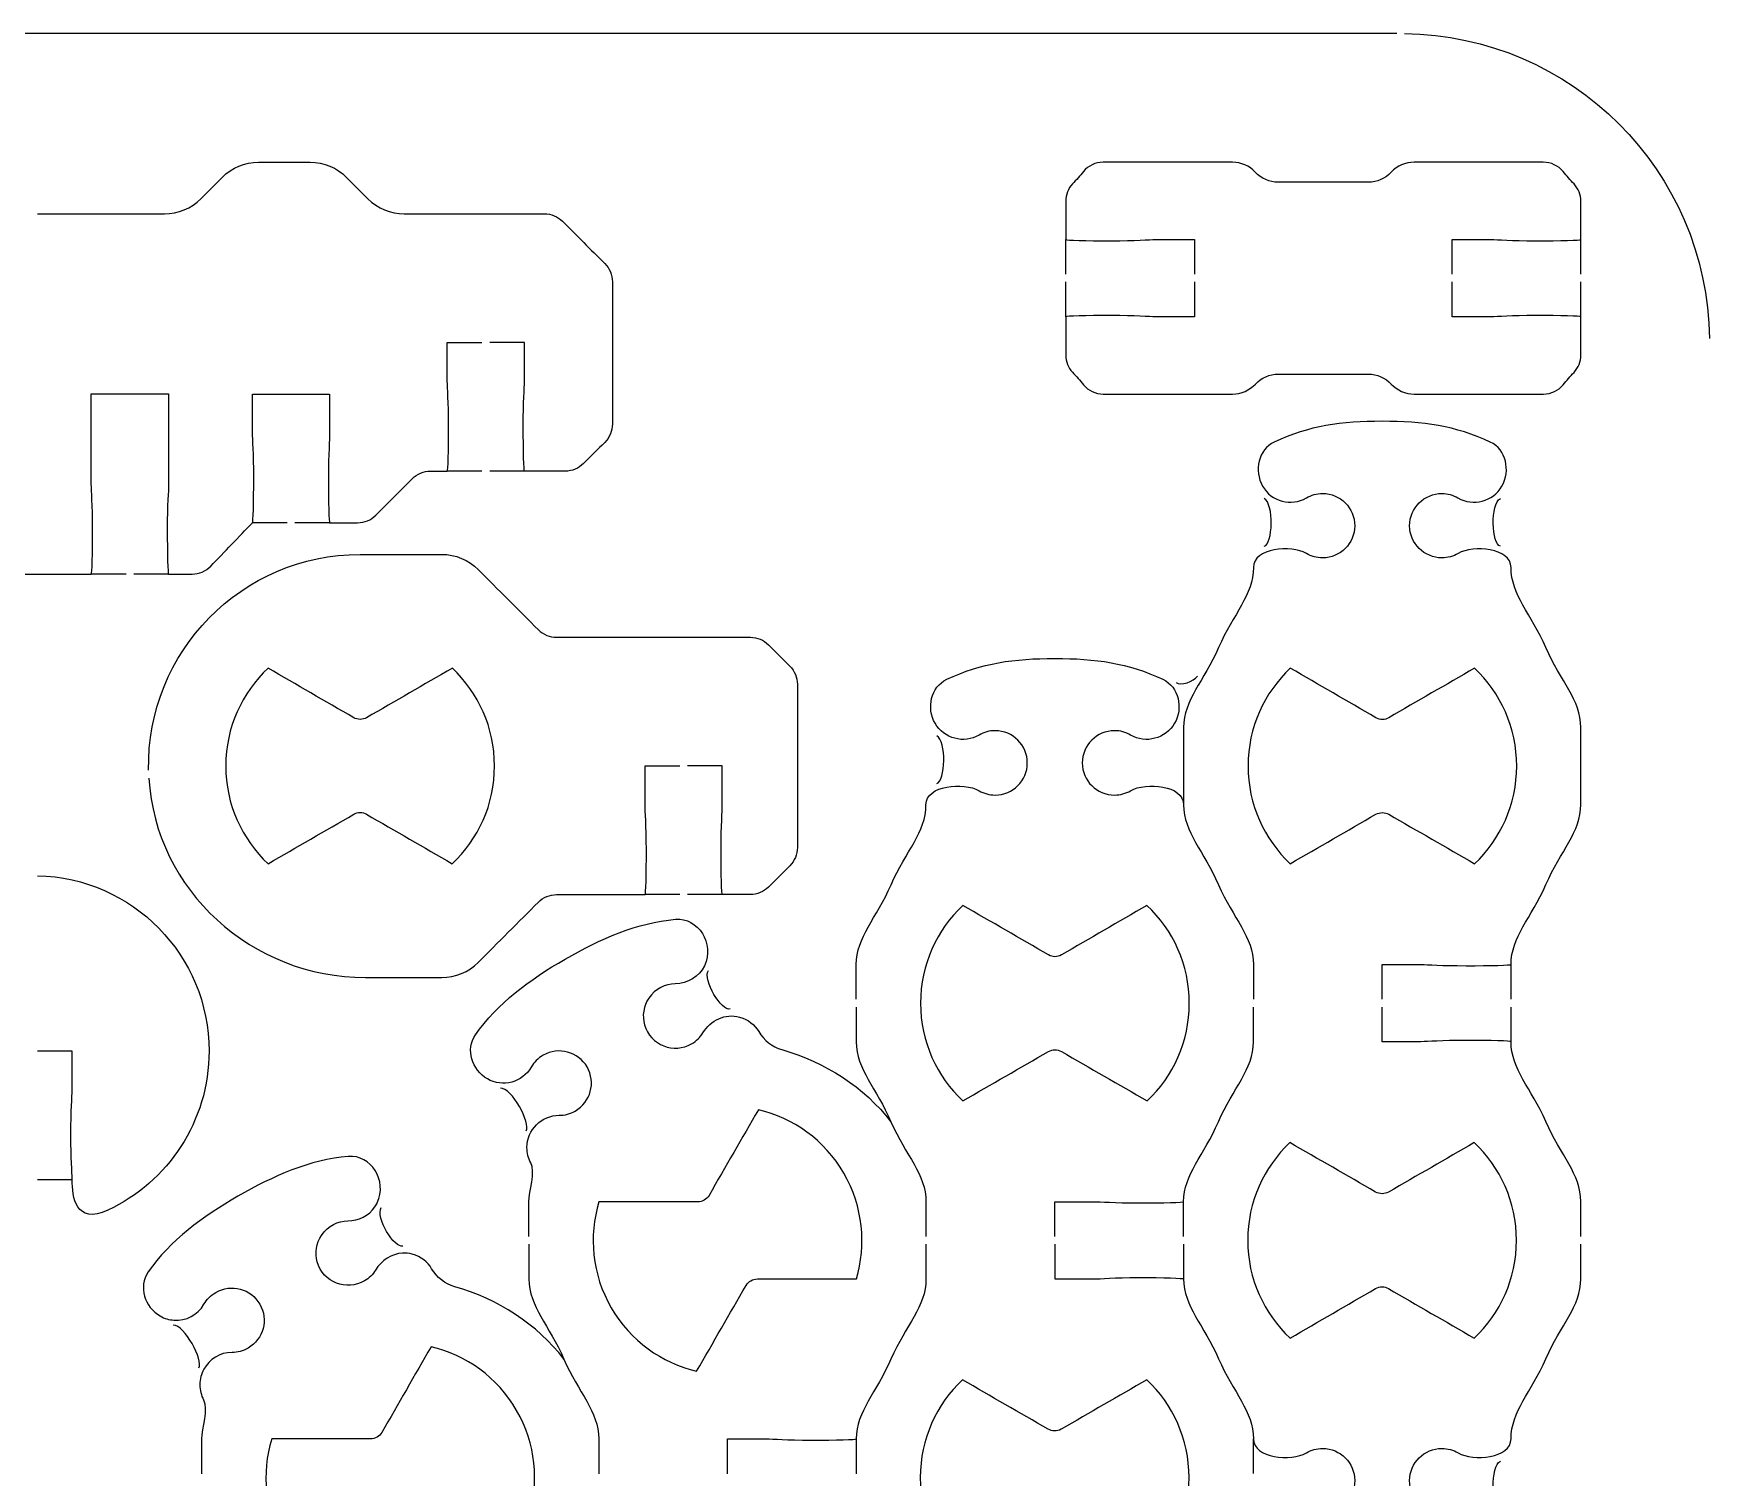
# Model space of a CAD drawing. Extents: x 0 to 410, y 0 to 455.
# Drawn here: x 70 to 135, y 168.9 to 225 of the extents above; entities that cross this region are included whole.
import ezdxf

# ---------------------------------------------------------------- set-up
doc = ezdxf.new("R2010")
doc.units = 0
doc.header["$MEASUREMENT"] = 0
doc.layers.add('DEFAULT', color=18, linetype='CONTINUOUS')

msp = doc.modelspace()

# ---------------------------------------------------------------- linework, layer by layer
at = {"layer": 'DEFAULT', "color": 1}
for points in [[(122.901, 225), (17.203, 225)], [(110.051, 215.648), (110.051, 216.995)], [(130.053, 215.648), (130.053, 216.995)], [(110.051, 213.997), (110.051, 215.348)], [(130.053, 213.997), (130.053, 215.348)], [(87.374, 208), (86.027, 208)], [(89.025, 208), (87.674, 208)], [(79.807, 205.996), (78.46, 205.996)], [(81.458, 205.996), (80.107, 205.996)], [(73.549, 203.999), (72.201, 203.999)], [(75.2, 203.999), (73.849, 203.999)], [(95.061, 191.55), (93.71, 191.55)], [(96.709, 191.55), (95.361, 191.55)], [(127.344, 187.482), (127.344, 188.833)], [(127.344, 185.835), (127.344, 187.182)], [(71.457, 180.469), (70.106, 180.469)], [(117.336, 169.06), (117.336, 170.408)]]:
    msp.add_lwpolyline(points, dxfattribs=at)
for points in [[(123.2, 225), (129.709, 224.919), (134.969, 219.659), (135.05, 213.147)], [(117.753, 205.079), (118.09, 205.151), (118.147, 206.739), (117.753, 206.935)], [(126.927, 205.079), (126.59, 205.151), (126.532, 206.739), (126.927, 206.935)], [(114.331, 199.787), (114.532, 199.644), (115, 199.837), (115.162, 200.029)], [(105.035, 195.865), (105.372, 195.936), (105.43, 197.524), (105.035, 197.72)], [(97.017, 187.106), (96.691, 186.995), (95.932, 188.232), (96.171, 188.602)], [(89.084, 182.372), (89.282, 182.65), (88.529, 184.061), (88.09, 184.029)], [(84.306, 177.895), (83.98, 177.784), (83.222, 179.021), (83.461, 179.391)], [(76.373, 173.161), (76.571, 173.439), (75.819, 174.85), (75.379, 174.818)], [(126.927, 167.685), (126.59, 167.756), (126.532, 169.344), (126.927, 169.54)]]:
    msp.add_open_spline(points, degree=3, dxfattribs=at)
for points, knots in [([(70.106, 217.997), (71.751, 217.997), (73.396, 217.997), (75.041, 217.997), (75.574, 217.997), (76.082, 218.209), (76.456, 218.583), (76.732, 218.859), (77.008, 219.136), (77.285, 219.412), (77.659, 219.789), (78.167, 219.998), (78.699, 219.998), (79.366, 219.998), (80.033, 219.998), (80.7, 219.998), (81.229, 219.998), (81.737, 219.789), (82.111, 219.412), (82.387, 219.136), (82.663, 218.859), (82.94, 218.583), (83.317, 218.209), (83.825, 217.997), (84.354, 217.997), (86.169, 217.997), (87.983, 217.997), (89.798, 217.997), (90.062, 217.997), (90.316, 217.892), (90.503, 217.705), (91.05, 217.158), (91.597, 216.611), (92.144, 216.064), (92.331, 215.877), (92.437, 215.623), (92.437, 215.359), (92.437, 213.515), (92.437, 211.671), (92.437, 209.827), (92.437, 209.562), (92.331, 209.305), (92.144, 209.118), (91.869, 208.843), (91.593, 208.568), (91.318, 208.292), (91.131, 208.105), (90.877, 208), (90.613, 208), (90.084, 208), (89.554, 208), (89.025, 208), (89.001, 208), (88.976, 208.783), (88.976, 209.749), (88.976, 210.716), (89.025, 211.213), (89.025, 211.499), (89.025, 211.999), (89.025, 212.499), (89.025, 212.999), (88.575, 212.999), (88.124, 212.999), (87.674, 212.999)], [0, 0, 0, 0, 13.99, 13.99, 13.99, 14.99, 14.99, 14.99, 18.313402, 18.313402, 18.313402, 19.313402, 19.313402, 19.313402, 24.983402, 24.983402, 24.983402, 25.983402, 25.983402, 25.983402, 29.306804, 29.306804, 29.306804, 30.306804, 30.306804, 30.306804, 45.736804, 45.736804, 45.736804, 46.736804, 46.736804, 46.736804, 53.312897, 53.312897, 53.312897, 54.312897, 54.312897, 54.312897, 69.992897, 69.992897, 69.992897, 70.992897, 70.992897, 70.992897, 74.302157, 74.302157, 74.302157, 75.302157, 75.302157, 75.302157, 79.802157, 79.802157, 79.802157, 80.802157, 80.802157, 80.802157, 81.802157, 81.802157, 81.802157, 86.052157, 86.052157, 86.052157, 89.882157, 89.882157, 89.882157, 89.882157]), ([(125.054, 215.648), (125.054, 216.097), (125.054, 216.546), (125.054, 216.995), (125.554, 216.995), (126.054, 216.995), (126.554, 216.995), (126.839, 216.995), (127.337, 216.946), (128.303, 216.946), (129.27, 216.946), (130.053, 216.967), (130.053, 216.995), (130.053, 217.491), (130.053, 217.986), (130.053, 218.481), (130.053, 218.731), (129.962, 218.978), (129.789, 219.158), (129.641, 219.313), (129.499, 219.472), (129.365, 219.638), (129.178, 219.867), (128.896, 219.998), (128.596, 219.998), (126.923, 219.998), (125.25, 219.998), (123.576, 219.998), (123.241, 219.998), (122.92, 219.86), (122.691, 219.613), (122.458, 219.366), (122.133, 219.222), (121.798, 219.222), (120.632, 219.223), (119.465, 219.224), (118.299, 219.225), (117.964, 219.225), (117.639, 219.366), (117.41, 219.613), (117.18, 219.86), (116.859, 219.998), (116.524, 219.998), (114.85, 219.998), (113.175, 219.998), (111.501, 219.998), (111.201, 219.998), (110.919, 219.867), (110.732, 219.638), (110.598, 219.472), (110.456, 219.313), (110.312, 219.158), (110.139, 218.978), (110.051, 218.735), (110.051, 218.484), (110.051, 217.988), (110.051, 217.492), (110.051, 216.995), (110.051, 216.971), (110.834, 216.946), (111.801, 216.946), (112.767, 216.946), (113.268, 216.995), (113.554, 216.995), (114.054, 216.995), (114.553, 216.995), (115.053, 216.995), (115.053, 216.546), (115.053, 216.097), (115.053, 215.648)], [0, 0, 0, 0, 3.82, 3.82, 3.82, 8.07, 8.07, 8.07, 9.07, 9.07, 9.07, 10.07, 10.07, 10.07, 14.28, 14.28, 14.28, 15.28, 15.28, 15.28, 16.28, 16.28, 16.28, 17.28, 17.28, 17.28, 31.51, 31.51, 31.51, 32.51, 32.51, 32.51, 33.51, 33.51, 33.51, 43.430005, 43.430005, 43.430005, 44.430005, 44.430005, 44.430005, 45.430005, 45.430005, 45.430005, 59.670005, 59.670005, 59.670005, 60.670005, 60.670005, 60.670005, 61.670005, 61.670005, 61.670005, 62.670005, 62.670005, 62.670005, 66.890005, 66.890005, 66.890005, 67.890005, 67.890005, 67.890005, 68.890005, 68.890005, 68.890005, 73.140005, 73.140005, 73.140005, 76.960005, 76.960005, 76.960005, 76.960005]), ([(115.053, 215.348), (115.053, 214.898), (115.053, 214.447), (115.053, 213.997), (114.553, 213.997), (114.054, 213.997), (113.554, 213.997), (113.268, 213.997), (112.767, 214.046), (111.801, 214.046), (110.834, 214.046), (110.051, 214.025), (110.051, 213.997), (110.051, 213.502), (110.051, 213.007), (110.051, 212.512), (110.051, 212.261), (110.139, 212.018), (110.312, 211.838), (110.46, 211.683), (110.601, 211.52), (110.735, 211.358), (110.922, 211.125), (111.204, 210.995), (111.504, 210.995), (113.178, 210.995), (114.851, 210.995), (116.524, 210.995), (116.863, 210.995), (117.187, 211.139), (117.417, 211.383), (117.646, 211.63), (117.964, 211.767), (118.302, 211.767), (119.469, 211.767), (120.635, 211.767), (121.802, 211.767), (122.137, 211.767), (122.458, 211.63), (122.687, 211.383), (122.92, 211.136), (123.241, 210.995), (123.576, 210.995), (125.251, 210.995), (126.925, 210.995), (128.6, 210.995), (128.9, 210.995), (129.182, 211.125), (129.369, 211.358), (129.503, 211.52), (129.644, 211.683), (129.789, 211.834), (129.962, 212.014), (130.053, 212.261), (130.053, 212.508), (130.053, 213.004), (130.053, 213.501), (130.053, 213.997), (130.053, 214.022), (129.27, 214.046), (128.303, 214.046), (127.337, 214.046), (126.839, 213.997), (126.554, 213.997), (126.054, 213.997), (125.554, 213.997), (125.054, 213.997), (125.054, 214.447), (125.054, 214.898), (125.054, 215.348)], [0, 0, 0, 0, 3.83, 3.83, 3.83, 8.08, 8.08, 8.08, 9.08, 9.08, 9.08, 10.08, 10.08, 10.08, 14.29, 14.29, 14.29, 15.29, 15.29, 15.29, 16.29, 16.29, 16.29, 17.29, 17.29, 17.29, 31.52, 31.52, 31.52, 32.52, 32.52, 32.52, 33.52, 33.52, 33.52, 43.44, 43.44, 43.44, 44.44, 44.44, 44.44, 45.44, 45.44, 45.44, 59.68, 59.68, 59.68, 60.68, 60.68, 60.68, 61.68, 61.68, 61.68, 62.68, 62.68, 62.68, 66.9, 66.9, 66.9, 67.9, 67.9, 67.9, 68.9, 68.9, 68.9, 73.15, 73.15, 73.15, 76.98, 76.98, 76.98, 76.98]), ([(52.537, 212.999), (52.988, 212.999), (53.438, 212.999), (53.889, 212.999), (53.889, 212.499), (53.889, 211.999), (53.889, 211.499), (53.889, 211.213), (53.839, 210.716), (53.839, 209.749), (53.839, 208.783), (53.86, 208), (53.889, 208), (54.106, 208), (54.324, 208), (54.541, 208), (54.806, 208), (55.06, 207.894), (55.247, 207.707), (55.719, 207.234), (56.192, 206.761), (56.665, 206.289), (56.852, 206.102), (57.106, 205.996), (57.37, 205.996), (57.733, 205.996), (58.095, 205.996), (58.457, 205.996), (58.482, 205.996), (58.506, 206.779), (58.506, 207.746), (58.506, 208.712), (58.457, 209.21), (58.457, 209.495), (58.457, 209.995), (58.457, 210.495), (58.457, 210.995), (59.457, 210.995), (60.456, 210.995), (61.456, 210.995), (61.456, 210.495), (61.456, 209.995), (61.456, 209.495), (61.456, 209.21), (61.406, 208.712), (61.406, 207.746), (61.406, 206.779), (61.427, 205.996), (61.456, 205.996), (61.997, 205.433), (62.537, 204.869), (63.078, 204.306), (63.269, 204.112), (63.53, 203.999), (63.802, 203.999), (64.106, 203.999), (64.411, 203.999), (64.715, 203.999), (64.74, 203.999), (64.765, 204.782), (64.765, 205.749), (64.765, 206.716), (64.715, 207.213), (64.715, 207.499), (64.715, 208.665), (64.715, 209.832), (64.715, 210.998), (65.715, 210.998), (66.714, 210.998), (67.714, 210.998), (67.714, 209.832), (67.714, 208.665), (67.714, 207.499), (67.714, 207.213), (67.665, 206.716), (67.665, 205.749), (67.665, 204.782), (67.686, 203.999), (67.714, 203.999), (69.21, 203.999), (70.705, 203.999), (72.201, 203.999), (72.226, 203.999), (72.251, 204.782), (72.251, 205.749), (72.251, 206.716), (72.201, 207.213), (72.201, 207.499), (72.201, 208.665), (72.201, 209.832), (72.201, 210.998), (73.201, 210.998), (74.2, 210.998), (75.2, 210.998), (75.2, 209.832), (75.2, 208.665), (75.2, 207.499), (75.2, 207.213), (75.15, 206.716), (75.15, 205.749), (75.15, 204.782), (75.172, 203.999), (75.2, 203.999), (75.504, 203.999), (75.809, 203.999), (76.114, 203.999), (76.385, 203.999), (76.646, 204.112), (76.837, 204.306), (77.378, 204.869), (77.919, 205.433), (78.46, 205.996), (78.484, 205.996), (78.509, 206.779), (78.509, 207.746), (78.509, 208.712), (78.46, 209.21), (78.46, 209.495), (78.46, 209.995), (78.46, 210.495), (78.46, 210.995), (79.459, 210.995), (80.459, 210.995), (81.458, 210.995), (81.458, 210.495), (81.458, 209.995), (81.458, 209.495), (81.458, 209.21), (81.409, 208.712), (81.409, 207.746), (81.409, 206.779), (81.43, 205.996), (81.458, 205.996), (81.82, 205.996), (82.182, 205.996), (82.545, 205.996), (82.809, 205.996), (83.063, 206.102), (83.25, 206.289), (83.723, 206.761), (84.196, 207.234), (84.668, 207.707), (84.855, 207.894), (85.109, 208), (85.374, 208), (85.591, 208), (85.809, 208), (86.027, 208), (86.055, 208), (86.076, 208.783), (86.076, 209.749), (86.076, 210.716), (86.027, 211.213), (86.027, 211.499), (86.027, 211.999), (86.027, 212.499), (86.027, 212.999), (86.476, 212.999), (86.925, 212.999), (87.374, 212.999)], [0, 0, 0, 0, 3.83, 3.83, 3.83, 8.08, 8.08, 8.08, 9.08, 9.08, 9.08, 10.08, 10.08, 10.08, 11.93, 11.93, 11.93, 12.93, 12.93, 12.93, 18.615139, 18.615139, 18.615139, 19.615139, 19.615139, 19.615139, 22.695139, 22.695139, 22.695139, 23.695139, 23.695139, 23.695139, 24.695139, 24.695139, 24.695139, 28.945139, 28.945139, 28.945139, 37.445139, 37.445139, 37.445139, 41.695139, 41.695139, 41.695139, 42.695139, 42.695139, 42.695139, 43.695139, 43.695139, 43.695139, 50.33623, 50.33623, 50.33623, 51.33623, 51.33623, 51.33623, 53.92623, 53.92623, 53.92623, 54.92623, 54.92623, 54.92623, 55.92623, 55.92623, 55.92623, 65.84623, 65.84623, 65.84623, 74.34623, 74.34623, 74.34623, 84.26623, 84.26623, 84.26623, 85.26623, 85.26623, 85.26623, 86.26623, 86.26623, 86.26623, 98.98623, 98.98623, 98.98623, 99.98623, 99.98623, 99.98623, 100.98623, 100.98623, 100.98623, 110.90623, 110.90623, 110.90623, 119.40623, 119.40623, 119.40623, 129.32623, 129.32623, 129.32623, 130.32623, 130.32623, 130.32623, 131.32623, 131.32623, 131.32623, 133.91623, 133.91623, 133.91623, 134.91623, 134.91623, 134.91623, 141.557322, 141.557322, 141.557322, 142.557322, 142.557322, 142.557322, 143.557322, 143.557322, 143.557322, 147.807322, 147.807322, 147.807322, 156.307322, 156.307322, 156.307322, 160.557322, 160.557322, 160.557322, 161.557322, 161.557322, 161.557322, 162.557322, 162.557322, 162.557322, 165.637322, 165.637322, 165.637322, 166.637322, 166.637322, 166.637322, 172.322461, 172.322461, 172.322461, 173.322461, 173.322461, 173.322461, 175.172461, 175.172461, 175.172461, 176.172461, 176.172461, 176.172461, 177.172461, 177.172461, 177.172461, 181.422461, 181.422461, 181.422461, 185.242461, 185.242461, 185.242461, 185.242461]), ([(122.342, 187.482), (122.342, 187.932), (122.342, 188.383), (122.342, 188.833), (122.842, 188.833), (123.343, 188.833), (123.844, 188.833), (124.134, 188.833), (124.628, 188.787), (125.594, 188.787), (126.561, 188.787), (127.344, 188.809), (127.344, 188.833), (127.344, 189.902), (128.127, 190.629), (128.695, 191.938), (129.267, 193.25), (130.053, 193.977), (130.053, 195.046), (130.053, 196.045), (130.053, 197.045), (130.053, 198.044), (130.053, 199.11), (129.267, 199.836), (128.695, 201.145), (128.127, 202.458), (127.344, 203.184), (127.344, 204.253), (127.344, 205.019), (125.876, 205.146), (125.284, 204.8), (125.1, 204.691), (124.882, 204.631), (124.659, 204.631), (123.968, 204.631), (123.403, 205.192), (123.403, 205.879), (123.403, 206.571), (123.968, 207.132), (124.659, 207.132), (124.882, 207.132), (125.097, 207.072), (125.28, 206.959), (125.873, 206.613), (126.642, 206.821), (126.988, 207.418), (127.33, 208.014), (127.157, 208.836), (126.533, 209.129), (125.188, 209.764), (123.918, 209.936), (122.338, 209.936), (120.758, 209.936), (119.491, 209.764), (118.147, 209.129), (117.523, 208.836), (117.35, 208.014), (117.692, 207.418), (118.034, 206.821), (118.803, 206.613), (119.399, 206.959), (119.583, 207.072), (119.794, 207.132), (120.02, 207.132), (120.712, 207.132), (121.273, 206.571), (121.273, 205.879), (121.273, 205.192), (120.712, 204.631), (120.02, 204.631), (119.794, 204.631), (119.579, 204.691), (119.396, 204.8), (118.8, 205.146), (117.336, 205.019), (117.336, 204.253), (117.336, 203.184), (116.552, 202.458), (115.981, 201.145), (115.413, 199.836), (114.626, 199.11), (114.626, 198.044), (114.626, 197.044), (114.626, 196.043), (114.626, 195.039), (114.626, 193.973), (115.413, 193.246), (115.977, 191.934), (116.552, 190.625), (117.336, 189.899), (117.336, 188.833), (117.336, 188.383), (117.336, 187.932), (117.336, 187.482)], [0, 0, 0, 0, 3.83, 3.83, 3.83, 8.09, 8.09, 8.09, 9.09, 9.09, 9.09, 10.09, 10.09, 10.09, 11.09, 11.09, 11.09, 12.09, 12.09, 12.09, 20.59, 20.59, 20.59, 21.59, 21.59, 21.59, 22.59, 22.59, 22.59, 23.59, 23.59, 23.59, 24.59, 24.59, 24.59, 25.59, 25.59, 25.59, 26.59, 26.59, 26.59, 27.59, 27.59, 27.59, 28.59, 28.59, 28.59, 29.59, 29.59, 29.59, 30.59, 30.59, 30.59, 31.59, 31.59, 31.59, 32.59, 32.59, 32.59, 33.59, 33.59, 33.59, 34.59, 34.59, 34.59, 35.59, 35.59, 35.59, 36.59, 36.59, 36.59, 37.59, 37.59, 37.59, 38.59, 38.59, 38.59, 39.59, 39.59, 39.59, 40.59, 40.59, 40.59, 49.11, 49.11, 49.11, 50.11, 50.11, 50.11, 51.11, 51.11, 51.11, 54.94, 54.94, 54.94, 54.94]), ([(74.427, 196.379), (74.332, 200.986), (78.054, 204.765), (82.643, 204.765), (83.699, 204.765), (84.755, 204.765), (85.811, 204.765), (86.341, 204.765), (86.852, 204.553), (87.226, 204.179), (88.006, 203.398), (88.785, 202.617), (89.565, 201.837), (89.752, 201.65), (90.006, 201.544), (90.274, 201.544), (92.782, 201.545), (95.291, 201.546), (97.799, 201.547), (98.063, 201.547), (98.317, 201.442), (98.504, 201.255), (98.78, 200.978), (99.055, 200.702), (99.33, 200.426), (99.517, 200.239), (99.623, 199.985), (99.623, 199.72), (99.623, 197.606), (99.623, 195.491), (99.623, 193.377), (99.623, 193.112), (99.517, 192.858), (99.33, 192.671), (99.053, 192.395), (98.777, 192.119), (98.501, 191.842), (98.314, 191.655), (98.06, 191.55), (97.795, 191.55), (97.433, 191.55), (97.071, 191.55), (96.709, 191.55), (96.684, 191.55), (96.659, 192.333), (96.659, 193.299), (96.659, 194.266), (96.709, 194.763), (96.709, 195.049), (96.709, 195.549), (96.709, 196.049), (96.709, 196.548), (96.259, 196.548), (95.81, 196.548), (95.361, 196.548)], [0, 0, 0, 0, 1, 1, 1, 9.98, 9.98, 9.98, 10.98, 10.98, 10.98, 20.36331, 20.36331, 20.36331, 21.36331, 21.36331, 21.36331, 42.693312, 42.693312, 42.693312, 43.693312, 43.693312, 43.693312, 47.00965, 47.00965, 47.00965, 48.00965, 48.00965, 48.00965, 65.98965, 65.98965, 65.98965, 66.98965, 66.98965, 66.98965, 70.313052, 70.313052, 70.313052, 71.313052, 71.313052, 71.313052, 74.393052, 74.393052, 74.393052, 75.393052, 75.393052, 75.393052, 76.393052, 76.393052, 76.393052, 80.643052, 80.643052, 80.643052, 84.463052, 84.463052, 84.463052, 84.463052]), ([(101.912, 187.482), (101.912, 187.931), (101.912, 188.38), (101.912, 188.83), (101.912, 189.895), (102.695, 190.622), (103.263, 191.931), (103.835, 193.243), (104.618, 193.97), (104.618, 195.039), (104.618, 195.804), (106.082, 195.931), (106.682, 195.585), (106.865, 195.476), (107.08, 195.416), (107.306, 195.416), (107.998, 195.416), (108.555, 195.977), (108.555, 196.665), (108.555, 197.356), (107.998, 197.917), (107.306, 197.917), (107.08, 197.917), (106.865, 197.857), (106.685, 197.744), (106.086, 197.399), (105.32, 197.607), (104.974, 198.203), (104.632, 198.799), (104.805, 199.621), (105.429, 199.914), (106.777, 200.549), (108.043, 200.722), (109.624, 200.722), (111.201, 200.722), (112.471, 200.549), (113.818, 199.914), (114.443, 199.621), (114.616, 198.799), (114.274, 198.203), (113.924, 197.607), (113.159, 197.399), (112.563, 197.744), (112.379, 197.857), (112.164, 197.917), (111.942, 197.917), (111.25, 197.917), (110.689, 197.356), (110.689, 196.665), (110.689, 195.977), (111.25, 195.416), (111.942, 195.416), (112.164, 195.416), (112.383, 195.476), (112.566, 195.585), (113.162, 195.931), (114.626, 195.804), (114.626, 195.039)], [0, 0, 0, 0, 3.82, 3.82, 3.82, 4.82, 4.82, 4.82, 5.82, 5.82, 5.82, 6.82, 6.82, 6.82, 7.82, 7.82, 7.82, 8.82, 8.82, 8.82, 9.82, 9.82, 9.82, 10.82, 10.82, 10.82, 11.82, 11.82, 11.82, 12.82, 12.82, 12.82, 13.82, 13.82, 13.82, 14.82, 14.82, 14.82, 15.82, 15.82, 15.82, 16.82, 16.82, 16.82, 17.82, 17.82, 17.82, 18.82, 18.82, 18.82, 19.82, 19.82, 19.82, 20.82, 20.82, 20.82, 21.82, 21.82, 21.82, 21.82]), ([(77.422, 196.549), (77.422, 198.044), (78.054, 199.392), (79.063, 200.344), (80.173, 199.704), (81.283, 199.063), (82.393, 198.422), (82.548, 198.334), (82.739, 198.334), (82.894, 198.422), (84.004, 199.063), (85.114, 199.704), (86.224, 200.344), (87.233, 199.392), (87.861, 198.044), (87.861, 196.549), (87.861, 195.05), (87.23, 193.698), (86.217, 192.749), (85.109, 193.389), (84.002, 194.028), (82.894, 194.668), (82.739, 194.76), (82.548, 194.76), (82.393, 194.668), (81.284, 194.028), (80.175, 193.389), (79.066, 192.749), (78.054, 193.702), (77.422, 195.05), (77.422, 196.549)], [1, 1, 1, 1, 2, 2, 2, 12.89978, 12.89978, 12.89978, 13.89978, 13.89978, 13.89978, 24.79956, 24.79956, 24.79956, 25.79956, 25.79956, 25.79956, 26.79956, 26.79956, 26.79956, 37.677519, 37.677519, 37.677519, 38.677519, 38.677519, 38.677519, 49.564139, 49.564139, 49.564139, 50.564139, 50.564139, 50.564139, 50.564139]), ([(117.126, 196.545), (117.126, 198.048), (117.757, 199.392), (118.77, 200.344), (119.879, 199.703), (120.987, 199.063), (122.096, 198.422), (122.252, 198.33), (122.442, 198.33), (122.597, 198.422), (123.705, 199.063), (124.813, 199.703), (125.92, 200.344), (126.933, 199.392), (127.564, 198.044), (127.564, 196.545), (127.564, 195.049), (126.933, 193.698), (125.928, 192.749), (124.817, 193.389), (123.707, 194.028), (122.597, 194.668), (122.442, 194.756), (122.252, 194.756), (122.096, 194.672), (120.986, 194.031), (119.876, 193.39), (118.766, 192.749), (117.757, 193.698), (117.126, 195.049), (117.126, 196.545)], [1, 1, 1, 1, 2, 2, 2, 12.891621, 12.891621, 12.891621, 13.891621, 13.891621, 13.891621, 24.774584, 24.774584, 24.774584, 25.774584, 25.774584, 25.774584, 26.774584, 26.774584, 26.774584, 37.669868, 37.669868, 37.669868, 38.669868, 38.669868, 38.669868, 49.570148, 49.570148, 49.570148, 50.570148, 50.570148, 50.570148, 50.570148]), ([(74.441, 196.076), (74.688, 191.705), (78.445, 188.329), (82.848, 188.329), (83.836, 188.329), (84.824, 188.329), (85.811, 188.329), (86.341, 188.329), (86.852, 188.54), (87.226, 188.914), (88.006, 189.695), (88.785, 190.476), (89.565, 191.257), (89.752, 191.444), (90.006, 191.55), (90.274, 191.55), (91.419, 191.55), (92.565, 191.55), (93.71, 191.55), (93.738, 191.55), (93.759, 192.333), (93.759, 193.299), (93.759, 194.266), (93.71, 194.763), (93.71, 195.049), (93.71, 195.549), (93.71, 196.049), (93.71, 196.548), (94.16, 196.548), (94.611, 196.548), (95.061, 196.548)], [0, 0, 0, 0, 1, 1, 1, 9.4, 9.4, 9.4, 10.4, 10.4, 10.4, 19.78331, 19.78331, 19.78331, 20.78331, 20.78331, 20.78331, 30.52331, 30.52331, 30.52331, 31.52331, 31.52331, 31.52331, 32.52331, 32.52331, 32.52331, 36.77331, 36.77331, 36.77331, 40.60331, 40.60331, 40.60331, 40.60331]), ([(70.106, 192.283), (73.803, 192.206), (76.773, 189.186), (76.773, 185.471), (76.773, 182.734), (75.165, 180.377), (72.84, 179.291), (71.594, 178.709), (71.457, 179.816), (71.457, 180.469), (71.457, 180.822), (71.407, 181.252), (71.407, 182.219), (71.407, 183.185), (71.457, 183.683), (71.457, 183.968), (71.457, 184.469), (71.457, 184.97), (71.457, 185.471), (71.006, 185.471), (70.556, 185.471), (70.106, 185.471)], [0, 0, 0, 0, 1, 1, 1, 2, 2, 2, 3, 3, 3, 4, 4, 4, 5, 5, 5, 9.26, 9.26, 9.26, 13.09, 13.09, 13.09, 13.09]), ([(104.408, 187.33), (104.408, 188.833), (105.04, 190.177), (106.052, 191.13), (107.161, 190.489), (108.27, 189.848), (109.379, 189.207), (109.534, 189.115), (109.724, 189.115), (109.88, 189.207), (110.987, 189.848), (112.095, 190.489), (113.203, 191.13), (114.215, 190.177), (114.847, 188.83), (114.847, 187.33), (114.847, 185.835), (114.215, 184.483), (113.21, 183.535), (112.1, 184.174), (110.99, 184.814), (109.88, 185.454), (109.724, 185.542), (109.534, 185.542), (109.379, 185.457), (108.269, 184.816), (107.159, 184.175), (106.048, 183.535), (105.04, 184.483), (104.408, 185.835), (104.408, 187.33)], [1, 1, 1, 1, 2, 2, 2, 12.891621, 12.891621, 12.891621, 13.891621, 13.891621, 13.891621, 24.774584, 24.774584, 24.774584, 25.774584, 25.774584, 25.774584, 26.774584, 26.774584, 26.774584, 37.669868, 37.669868, 37.669868, 38.669868, 38.669868, 38.669868, 49.570148, 49.570148, 49.570148, 50.570148, 50.570148, 50.570148, 50.570148]), ([(89.196, 178.267), (89.196, 178.716), (89.196, 179.165), (89.196, 179.615), (89.196, 180.013), (89.461, 180.782), (89.27, 181.132), (89.175, 181.308), (89.122, 181.509), (89.122, 181.724), (89.122, 182.416), (89.687, 182.977), (90.375, 182.977), (90.586, 182.973), (90.801, 183.03), (90.995, 183.142), (91.595, 183.488), (91.803, 184.254), (91.458, 184.853), (91.112, 185.446), (90.343, 185.654), (89.747, 185.308), (89.549, 185.196), (89.394, 185.033), (89.288, 184.85), (88.942, 184.25), (88.18, 184.049), (87.584, 184.391), (86.984, 184.737), (86.727, 185.534), (87.118, 186.102), (87.969, 187.326), (89.232, 188.254), (90.6, 189.041), (91.969, 189.831), (93.409, 190.466), (94.894, 190.59), (95.758, 190.664), (96.428, 189.651), (96.012, 188.787), (95.811, 188.353), (95.356, 188.088), (94.876, 188.085), (94.495, 188.081), (94.111, 187.908), (93.849, 187.524), (93.648, 187.224), (93.585, 186.84), (93.687, 186.494), (93.924, 185.682), (94.834, 185.358), (95.518, 185.753), (95.702, 185.859), (95.846, 186.007), (95.952, 186.176), (96.255, 186.667), (96.82, 186.952), (97.377, 186.794), (97.719, 186.698), (97.97, 186.49), (98.125, 186.229), (98.33, 185.891), (98.64, 185.637), (99.021, 185.527), (100.693, 185.051), (102.219, 184.071), (103.26, 182.72)], [0, 0, 0, 0, 3.82, 3.82, 3.82, 4.82, 4.82, 4.82, 5.82, 5.82, 5.82, 6.82, 6.82, 6.82, 7.82, 7.82, 7.82, 8.82, 8.82, 8.82, 9.82, 9.82, 9.82, 10.82, 10.82, 10.82, 11.82, 11.82, 11.82, 12.82, 12.82, 12.82, 13.82, 13.82, 13.82, 14.82, 14.82, 14.82, 15.82, 15.82, 15.82, 16.82, 16.82, 16.82, 17.82, 17.82, 17.82, 18.82, 18.82, 18.82, 19.82, 19.82, 19.82, 20.82, 20.82, 20.82, 21.82, 21.82, 21.82, 22.82, 22.82, 22.82, 23.82, 23.82, 23.82, 24.82, 24.82, 24.82, 24.82]), ([(101.912, 187.182), (101.912, 186.731), (101.912, 186.279), (101.912, 185.828), (101.912, 184.759), (102.695, 184.032), (103.26, 182.72), (103.835, 181.411), (104.618, 180.684), (104.618, 179.619), (104.618, 179.168), (104.618, 178.718), (104.618, 178.268)], [0, 0, 0, 0, 3.84, 3.84, 3.84, 4.84, 4.84, 4.84, 5.84, 5.84, 5.84, 9.67, 9.67, 9.67, 9.67]), ([(114.626, 178.268), (114.626, 178.718), (114.626, 179.168), (114.626, 179.619), (114.626, 180.688), (115.413, 181.414), (115.977, 182.723), (116.552, 184.035), (117.336, 184.762), (117.336, 185.831), (117.336, 186.281), (117.336, 186.732), (117.336, 187.182)], [0, 0, 0, 0, 3.83, 3.83, 3.83, 4.83, 4.83, 4.83, 5.83, 5.83, 5.83, 9.66, 9.66, 9.66, 9.66]), ([(130.053, 178.271), (130.053, 178.721), (130.053, 179.172), (130.053, 179.622), (130.053, 180.691), (129.267, 181.418), (128.695, 182.73), (128.127, 184.039), (127.344, 184.766), (127.344, 185.835), (127.344, 185.866), (126.561, 185.888), (125.594, 185.888), (124.628, 185.888), (124.134, 185.835), (123.844, 185.835), (123.343, 185.835), (122.842, 185.835), (122.342, 185.835), (122.342, 186.284), (122.342, 186.733), (122.342, 187.182)], [0, 0, 0, 0, 3.83, 3.83, 3.83, 4.83, 4.83, 4.83, 5.83, 5.83, 5.83, 6.83, 6.83, 6.83, 7.83, 7.83, 7.83, 12.09, 12.09, 12.09, 15.91, 15.91, 15.91, 15.91]), ([(91.916, 179.615), (93.197, 179.615), (94.477, 179.615), (95.758, 179.615), (95.938, 179.615), (96.1, 179.711), (96.192, 179.866), (96.83, 180.975), (97.469, 182.084), (98.108, 183.192), (99.459, 182.875), (100.683, 182.021), (101.431, 180.723), (102.179, 179.428), (102.306, 177.943), (101.914, 176.617), (100.632, 176.617), (99.35, 176.617), (98.069, 176.617), (97.889, 176.617), (97.723, 176.521), (97.631, 176.37), (96.992, 175.259), (96.352, 174.147), (95.712, 173.036), (94.361, 173.357), (93.14, 174.207), (92.392, 175.502), (91.641, 176.804), (91.514, 178.289), (91.916, 179.615)], [1, 1, 1, 1, 11.89, 11.89, 11.89, 12.89, 12.89, 12.89, 23.771627, 23.771627, 23.771627, 24.771627, 24.771627, 24.771627, 25.771627, 25.771627, 25.771627, 36.671627, 36.671627, 36.671627, 37.671627, 37.671627, 37.671627, 48.575576, 48.575576, 48.575576, 49.575576, 49.575576, 49.575576, 50.575576, 50.575576, 50.575576, 50.575576]), ([(118.752, 181.915), (119.862, 181.276), (120.972, 180.636), (122.082, 179.996), (122.237, 179.908), (122.428, 179.908), (122.583, 179.993), (123.693, 180.633), (124.803, 181.274), (125.913, 181.915), (126.922, 180.966), (127.554, 179.615), (127.554, 178.119), (127.554, 176.617), (126.922, 175.272), (125.91, 174.32), (124.801, 174.961), (123.692, 175.602), (122.583, 176.243), (122.428, 176.334), (122.237, 176.334), (122.082, 176.243), (120.975, 175.602), (119.867, 174.961), (118.759, 174.32), (117.747, 175.272), (117.115, 176.62), (117.115, 178.119), (117.115, 179.615), (117.747, 180.966), (118.752, 181.915)], [0, 0, 0, 0, 10.895283, 10.895283, 10.895283, 11.895283, 11.895283, 11.895283, 22.795563, 22.795563, 22.795563, 23.795563, 23.795563, 23.795563, 24.795563, 24.795563, 24.795563, 35.687184, 35.687184, 35.687184, 36.687184, 36.687184, 36.687184, 47.570148, 47.570148, 47.570148, 48.570148, 48.570148, 48.570148, 49.570148, 49.570148, 49.570148, 49.570148]), ([(90.553, 173.509), (89.516, 174.863), (87.983, 175.84), (86.314, 176.316), (85.93, 176.425), (85.619, 176.679), (85.418, 177.018), (85.263, 177.279), (85.005, 177.488), (84.667, 177.582), (84.54, 177.618), (84.409, 177.632), (84.282, 177.622), (83.862, 177.597), (83.474, 177.343), (83.238, 176.965), (83.139, 176.796), (82.991, 176.648), (82.807, 176.542), (82.12, 176.147), (81.209, 176.471), (80.973, 177.283), (80.878, 177.628), (80.941, 178.013), (81.142, 178.313), (81.4, 178.697), (81.784, 178.87), (82.169, 178.874), (82.585, 178.877), (82.984, 179.079), (83.217, 179.421), (83.248, 179.47), (83.28, 179.523), (83.305, 179.576), (83.714, 180.44), (83.051, 181.453), (82.18, 181.379), (80.698, 181.255), (79.262, 180.62), (77.89, 179.83), (76.525, 179.043), (75.258, 178.115), (74.411, 176.891), (74.013, 176.323), (74.274, 175.526), (74.874, 175.18), (75.043, 175.081), (75.226, 175.029), (75.41, 175.022), (75.872, 174.982), (76.334, 175.209), (76.577, 175.639), (76.687, 175.822), (76.838, 175.984), (77.04, 176.098), (77.632, 176.443), (78.401, 176.235), (78.743, 175.642), (79.093, 175.043), (78.888, 174.277), (78.288, 173.932), (78.094, 173.819), (77.879, 173.762), (77.668, 173.766), (77.191, 173.766), (76.779, 173.501), (76.567, 173.109), (76.472, 172.933), (76.415, 172.729), (76.415, 172.513), (76.415, 172.298), (76.468, 172.097), (76.56, 171.921), (76.75, 171.571), (76.486, 170.802), (76.486, 170.404), (76.486, 169.953), (76.486, 169.503), (76.486, 169.052)], [0, 0, 0, 0, 1, 1, 1, 2, 2, 2, 3, 3, 3, 4, 4, 4, 5, 5, 5, 6, 6, 6, 7, 7, 7, 8, 8, 8, 9, 9, 9, 10, 10, 10, 11, 11, 11, 12, 12, 12, 13, 13, 13, 14, 14, 14, 15, 15, 15, 16, 16, 16, 17, 17, 17, 18, 18, 18, 19, 19, 19, 20, 20, 20, 21, 21, 21, 22, 22, 22, 23, 23, 23, 24, 24, 24, 25, 25, 25, 28.831, 28.831, 28.831, 28.831]), ([(109.627, 178.268), (109.627, 178.718), (109.627, 179.168), (109.627, 179.619), (110.128, 179.619), (110.629, 179.619), (111.13, 179.619), (111.416, 179.619), (111.913, 179.573), (112.877, 179.573), (113.843, 179.573), (114.626, 179.594), (114.626, 179.619)], [0, 0, 0, 0, 3.83, 3.83, 3.83, 8.09, 8.09, 8.09, 9.09, 9.09, 9.09, 10.09, 10.09, 10.09, 10.09]), ([(89.198, 177.968), (89.198, 177.517), (89.198, 177.067), (89.198, 176.617), (89.198, 175.548), (89.985, 174.821), (90.553, 173.509), (91.124, 172.2), (91.907, 171.473), (91.907, 170.404), (91.907, 169.954), (91.907, 169.504), (91.907, 169.053)], [0, 0, 0, 0, 3.83, 3.83, 3.83, 4.83, 4.83, 4.83, 5.83, 5.83, 5.83, 9.66, 9.66, 9.66, 9.66]), ([(104.618, 177.968), (104.618, 177.517), (104.618, 177.067), (104.618, 176.617), (104.618, 175.548), (103.835, 174.821), (103.26, 173.509), (102.695, 172.2), (101.912, 171.473), (101.912, 170.404), (101.912, 169.954), (101.912, 169.503), (101.912, 169.053)], [0, 0, 0, 0, 3.83, 3.83, 3.83, 4.83, 4.83, 4.83, 5.83, 5.83, 5.83, 9.66, 9.66, 9.66, 9.66]), ([(109.627, 177.968), (109.627, 177.518), (109.627, 177.069), (109.627, 176.62), (110.128, 176.62), (110.629, 176.62), (111.13, 176.62), (111.416, 176.62), (111.913, 176.673), (112.877, 176.673), (113.843, 176.673), (114.626, 176.652), (114.626, 176.62)], [0, 0, 0, 0, 3.82, 3.82, 3.82, 8.08, 8.08, 8.08, 9.08, 9.08, 9.08, 10.08, 10.08, 10.08, 10.08]), ([(114.626, 177.968), (114.626, 177.518), (114.626, 177.069), (114.626, 176.62), (114.626, 175.555), (115.413, 174.828), (115.981, 173.519), (116.552, 172.207), (117.336, 171.48), (117.336, 170.408), (117.339, 169.646), (118.8, 169.519), (119.396, 169.864), (119.579, 169.974), (119.794, 170.034), (120.02, 170.034), (120.712, 170.034), (121.273, 169.473), (121.273, 168.785), (121.273, 168.093), (120.712, 167.533), (120.02, 167.533), (119.794, 167.533), (119.583, 167.592), (119.399, 167.705), (118.803, 168.051), (118.034, 167.843), (117.692, 167.247), (117.35, 166.651), (117.523, 165.829), (118.147, 165.536), (119.491, 164.901), (120.758, 164.728), (122.338, 164.728), (123.918, 164.728), (125.188, 164.901), (126.533, 165.536), (127.157, 165.829), (127.33, 166.651), (126.988, 167.247), (126.642, 167.843), (125.873, 168.051), (125.28, 167.705), (125.097, 167.592), (124.882, 167.533), (124.659, 167.533), (123.968, 167.533), (123.403, 168.093), (123.403, 168.785), (123.403, 169.473), (123.968, 170.034), (124.659, 170.034), (124.882, 170.034), (125.1, 169.974), (125.284, 169.864), (125.876, 169.519), (127.344, 169.646), (127.344, 170.411), (127.344, 171.48), (128.127, 172.207), (128.695, 173.519), (129.267, 174.828), (130.053, 175.555), (130.053, 176.62), (130.053, 177.07), (130.053, 177.521), (130.053, 177.971)], [0, 0, 0, 0, 3.82, 3.82, 3.82, 4.82, 4.82, 4.82, 5.83, 5.83, 5.83, 6.83, 6.83, 6.83, 7.83, 7.83, 7.83, 8.83, 8.83, 8.83, 9.83, 9.83, 9.83, 10.83, 10.83, 10.83, 11.83, 11.83, 11.83, 12.83, 12.83, 12.83, 13.83, 13.83, 13.83, 14.83, 14.83, 14.83, 15.83, 15.83, 15.83, 16.83, 16.83, 16.83, 17.83, 17.83, 17.83, 18.83, 18.83, 18.83, 19.83, 19.83, 19.83, 20.83, 20.83, 20.83, 21.83, 21.83, 21.83, 22.83, 22.83, 22.83, 23.83, 23.83, 23.83, 27.66, 27.66, 27.66, 27.66]), ([(79.206, 170.404), (80.486, 170.404), (81.767, 170.404), (83.047, 170.404), (83.227, 170.404), (83.39, 170.499), (83.481, 170.655), (84.12, 171.763), (84.758, 172.872), (85.397, 173.981), (86.748, 173.664), (87.972, 172.81), (88.72, 171.512), (89.468, 170.217), (89.595, 168.732), (89.203, 167.406), (87.922, 167.406), (86.64, 167.406), (85.358, 167.406), (85.178, 167.406), (85.012, 167.31), (84.921, 167.159), (84.281, 166.047), (83.641, 164.936), (83.002, 163.825), (81.65, 164.146), (80.43, 164.996), (79.682, 166.291), (78.93, 167.592), (78.803, 169.078), (79.206, 170.404)], [1, 1, 1, 1, 11.89, 11.89, 11.89, 12.89, 12.89, 12.89, 23.771627, 23.771627, 23.771627, 24.771627, 24.771627, 24.771627, 25.771627, 25.771627, 25.771627, 36.671627, 36.671627, 36.671627, 37.671627, 37.671627, 37.671627, 48.575576, 48.575576, 48.575576, 49.575576, 49.575576, 49.575576, 50.575576, 50.575576, 50.575576, 50.575576]), ([(106.034, 172.701), (107.144, 172.061), (108.255, 171.421), (109.365, 170.782), (109.52, 170.693), (109.71, 170.693), (109.866, 170.778), (110.976, 171.419), (112.086, 172.06), (113.196, 172.701), (114.205, 171.752), (114.836, 170.401), (114.836, 168.905), (114.836, 167.402), (114.205, 166.058), (113.192, 165.105), (112.083, 165.746), (110.974, 166.387), (109.866, 167.028), (109.71, 167.12), (109.52, 167.12), (109.365, 167.028), (108.257, 166.387), (107.149, 165.746), (106.041, 165.105), (105.029, 166.058), (104.397, 167.406), (104.397, 168.905), (104.397, 170.401), (105.029, 171.752), (106.034, 172.701)], [0, 0, 0, 0, 10.895283, 10.895283, 10.895283, 11.895283, 11.895283, 11.895283, 22.795563, 22.795563, 22.795563, 23.795563, 23.795563, 23.795563, 24.795563, 24.795563, 24.795563, 35.687184, 35.687184, 35.687184, 36.687184, 36.687184, 36.687184, 47.570148, 47.570148, 47.570148, 48.570148, 48.570148, 48.570148, 49.570148, 49.570148, 49.570148, 49.570148]), ([(96.906, 169.053), (96.906, 169.504), (96.906, 169.954), (96.906, 170.404), (97.407, 170.404), (97.908, 170.404), (98.409, 170.404), (98.698, 170.404), (99.192, 170.355), (100.159, 170.355), (101.126, 170.355), (101.909, 170.38), (101.909, 170.404)], [0, 0, 0, 0, 3.83, 3.83, 3.83, 8.09, 8.09, 8.09, 9.09, 9.09, 9.09, 10.09, 10.09, 10.09, 10.09])]:
    msp.add_open_spline(points, degree=3, knots=knots, dxfattribs=at)

doc.saveas('drawing.dxf')
